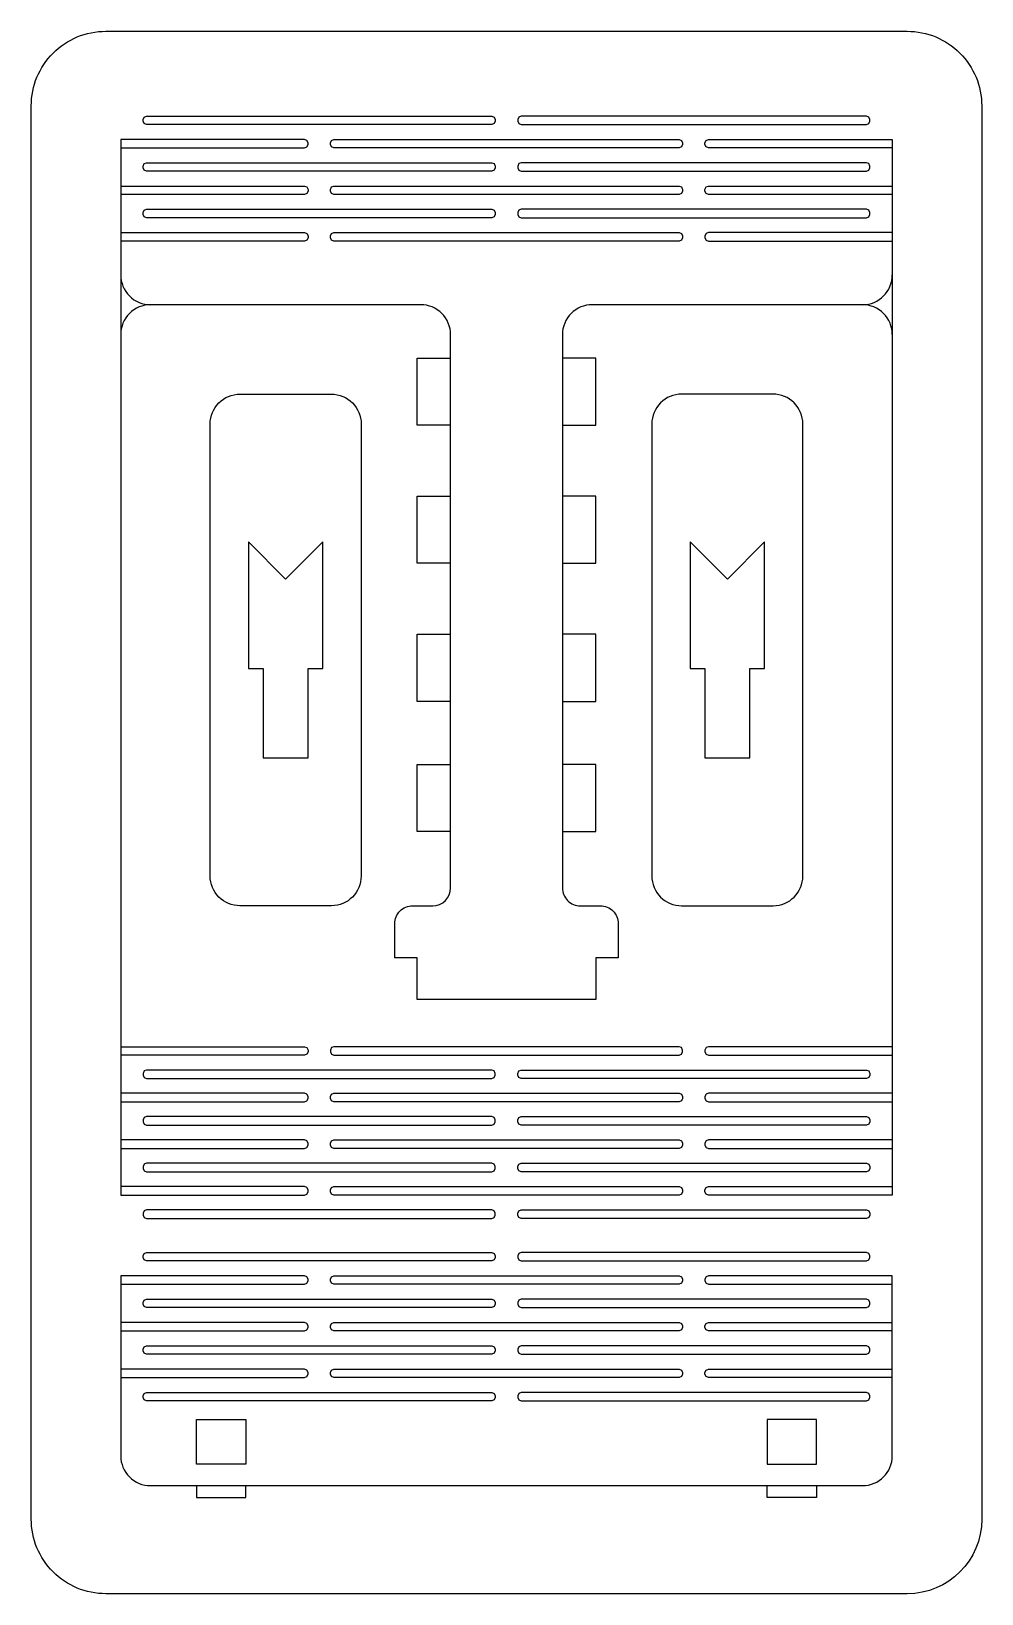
# Model space of a CAD drawing. Extents: x 22 to 92, y 26 to 141.
import ezdxf

# ---------------------------------------------------------------- set-up
doc = ezdxf.new("R2010")
doc.units = 0
doc.layers.get('0').update_dxf_attribs({"linetype": 'CONTINUOUS'})

msp = doc.modelspace()

# ---------------------------------------------------------------- linework, layer by layer
at = {"color": 1}
for points in [[(27.437967, 141.129375), (86.70914, 141.129375)], [(21.925756, 31.045466), (21.925756, 135.61732)], [(92.221312, 135.61732), (92.221312, 31.045466)], [(28.541941, 132.50347), (42.133748, 132.50347), (42.31786, 132.575886), (42.394282, 132.750548), (42.394282, 132.883829), (42.31786, 133.058452), (42.133748, 133.130868), (28.541941, 133.130868), (28.541941, 55.027529), (42.133748, 55.027529), (42.31786, 55.099868), (42.394282, 55.274491), (42.394282, 55.407888), (42.31786, 55.582511), (42.133748, 55.654811), (28.541941, 55.654811)], [(85.605243, 132.50347), (72.01332, 132.50347), (71.829091, 132.575886), (71.752708, 132.750548), (71.752708, 132.883829), (71.829091, 133.058452), (72.01332, 133.130868), (85.605243, 133.130868), (85.605243, 55.027529), (72.01332, 55.027529), (71.829091, 55.099868), (71.752708, 55.274491), (71.752708, 55.407888), (71.829091, 55.582511), (72.01332, 55.654811), (85.605243, 55.654811)], [(28.541941, 129.680569), (42.133748, 129.680569), (42.31786, 129.608153), (42.394282, 129.43353), (42.394282, 129.300249), (42.31786, 129.125626), (42.133748, 129.053171), (28.541941, 129.053171)], [(85.605243, 129.053171), (72.01332, 129.053171), (71.829091, 129.125626), (71.752708, 129.300249), (71.752708, 129.43353), (71.829091, 129.608153), (72.01332, 129.680569), (85.605243, 129.680569)], [(28.541941, 126.230153), (42.133748, 126.230153), (42.31786, 126.157853), (42.394282, 125.98323), (42.394282, 125.849832), (42.31786, 125.675209), (42.133748, 125.602871), (28.541941, 125.602871)], [(85.605243, 126.230153), (72.01332, 126.230153), (71.829091, 126.157853), (71.752708, 125.98323), (71.752708, 125.849832), (71.829091, 125.675209), (72.01332, 125.602871), (85.605243, 125.602871)], [(50.733556, 120.897893), (30.746818, 120.897893)], [(83.400405, 120.897893), (63.413434, 120.897893)], [(52.93851, 77.753163), (52.938394, 118.693016)], [(61.208557, 118.693016), (61.208557, 77.753163)], [(52.938512, 111.977224), (50.457585, 111.977224), (50.457585, 116.938186), (52.938395, 116.938186)], [(61.208553, 111.977224), (63.689598, 111.977224), (63.689598, 116.938186), (61.208553, 116.938186)], [(37.361409, 114.283302), (44.119043, 114.283302)], [(76.785659, 114.283302), (70.028064, 114.283302)], [(35.156532, 78.635106), (35.156532, 112.078425)], [(46.323803, 112.078425), (46.323803, 78.635106)], [(67.823304, 112.078503), (67.823304, 78.635106)], [(78.990536, 78.635106), (78.990536, 112.078503)], [(52.938629, 101.76588), (50.457702, 101.76588), (50.457702, 106.726842), (52.938512, 106.726842)], [(61.20867, 101.76588), (63.689715, 101.76588), (63.689715, 106.726842), (61.20867, 106.726842)], [(52.938629, 91.554536), (50.457702, 91.554536), (50.457702, 96.515498), (52.938512, 96.515498)], [(61.20867, 91.554536), (63.689715, 91.554536), (63.689715, 96.515498), (61.20867, 96.515498)], [(52.938629, 81.926563), (50.457702, 81.926563), (50.457702, 86.887525), (52.938512, 86.887525)], [(61.20867, 81.926563), (63.689715, 81.926563), (63.689715, 86.887525), (61.20867, 86.887525)], [(44.118926, 76.43023), (37.361409, 76.43023)], [(50.126848, 76.43023), (51.615615, 76.43023)], [(62.531608, 76.43023), (64.020336, 76.43023)], [(70.028181, 76.430346), (76.785659, 76.430346)], [(65.343231, 75.107296), (65.343231, 72.571725), (63.689603, 72.571725), (63.689603, 69.484905), (50.457582, 69.484905), (50.457582, 72.571803), (48.803953, 72.571803), (48.803953, 75.107296)], [(28.541941, 66.006021), (42.133748, 66.006021), (42.31786, 65.933605), (42.394282, 65.758982), (42.394282, 65.6257), (42.31786, 65.451077), (42.133748, 65.378661), (28.541941, 65.378661)], [(85.605243, 66.006021), (72.01332, 66.006021), (71.829091, 65.933605), (71.752708, 65.758982), (71.752708, 65.6257), (71.829091, 65.451077), (72.01332, 65.378661), (85.605243, 65.378661)], [(28.541941, 61.928362), (42.133748, 61.928362), (42.31786, 62.000661), (42.394282, 62.175284), (42.394282, 62.308682), (42.31786, 62.483305), (42.133748, 62.555643), (28.541941, 62.555643)], [(85.605243, 62.555643), (72.01332, 62.555643), (71.829091, 62.483305), (71.752708, 62.308682), (71.752708, 62.175284), (71.829091, 62.000661), (72.01332, 61.928362), (85.605243, 61.928362)], [(28.541941, 58.477946), (42.133748, 58.477946), (42.31786, 58.550245), (42.394282, 58.724868), (42.394282, 58.858266), (42.31786, 59.032889), (42.133748, 59.105227), (28.541941, 59.105227)], [(85.605243, 59.105227), (72.01332, 59.105227), (71.829091, 59.032889), (71.752708, 58.858266), (71.752708, 58.724868), (71.829091, 58.550245), (72.01332, 58.477946), (85.605243, 58.477946)], [(28.541941, 48.431101), (42.133864, 48.431101), (42.317977, 48.503517), (42.39436, 48.678179), (42.39436, 48.81146), (42.317977, 48.986083), (42.133864, 49.058499), (28.541941, 49.058499), (28.541824, 35.736755)], [(85.605165, 35.736638), (85.605243, 49.058382), (72.01332, 49.058382), (71.829208, 48.985966), (71.752825, 48.811343), (71.752825, 48.678062), (71.829208, 48.503439), (72.01332, 48.430984), (85.605243, 48.430984)], [(28.541941, 44.980801), (42.133864, 44.980801), (42.317977, 45.053139), (42.39436, 45.227762), (42.39436, 45.36116), (42.317977, 45.535783), (42.133864, 45.608082), (28.541941, 45.608082)], [(85.605243, 44.980685), (72.01332, 44.980685), (71.829208, 45.053023), (71.752825, 45.227646), (71.752825, 45.361044), (71.829208, 45.535666), (72.01332, 45.608005), (85.605243, 45.608005)], [(28.541824, 41.530385), (42.133748, 41.530385), (42.31786, 41.60284), (42.394282, 41.777463), (42.394282, 41.910744), (42.31786, 42.085367), (42.133748, 42.157783), (28.541824, 42.157783)], [(85.605165, 41.530307), (72.013203, 41.530307), (71.829091, 41.602723), (71.752708, 41.777346), (71.752708, 41.910627), (71.829091, 42.08525), (72.013203, 42.157705), (85.605165, 42.157705)], [(30.746701, 33.531878), (83.400289, 33.531801)], [(34.149359, 33.531878), (34.149359, 32.649936), (37.787387, 32.649936), (37.787387, 33.531878)], [(79.997709, 33.531801), (79.997709, 32.649819), (76.35968, 32.649819), (76.35968, 33.531801)], [(86.70914, 25.533294), (27.437967, 25.533294)]]:
    msp.add_lwpolyline(points, dxfattribs=at)
for points in [[(30.195803, 134.47562), (30.195803, 134.609018), (30.271991, 134.783641), (30.456298, 134.855979), (55.985972, 134.855979), (56.170201, 134.783758), (56.246584, 134.609018), (56.246584, 134.47562), (56.170317, 134.300997), (55.985972, 134.228659), (30.456298, 134.228659), (30.272186, 134.300881)], [(83.951265, 134.47562), (83.951265, 134.609018), (83.874765, 134.783758), (83.690769, 134.855979), (58.160979, 134.855979), (57.976673, 134.783524), (57.900601, 134.609018), (57.900601, 134.47562), (57.9771, 134.300881), (58.160979, 134.228659), (83.690769, 134.228659), (83.874999, 134.301231)], [(44.308639, 133.130868), (69.838312, 133.130868), (70.022541, 133.058569), (70.09873, 132.883829), (70.098924, 132.750548), (70.022658, 132.575886), (69.838429, 132.50347), (44.308639, 132.50347), (44.124526, 132.575809), (44.048377, 132.750548), (44.048377, 132.883829), (44.124332, 133.058452)], [(30.195803, 131.025321), (30.195803, 131.158719), (30.271991, 131.333341), (30.456298, 131.40568), (55.985972, 131.40568), (56.170201, 131.333458), (56.246584, 131.158719), (56.246584, 131.025321), (56.170317, 130.850698), (55.985972, 130.778398), (30.456298, 130.778398), (30.272186, 130.850581)], [(83.951265, 131.025321), (83.951265, 131.158719), (83.874765, 131.333458), (83.690769, 131.40568), (58.160979, 131.40568), (57.976673, 131.333225), (57.900601, 131.158719), (57.900601, 131.025321), (57.9771, 130.850581), (58.160979, 130.778398), (83.690769, 130.778398), (83.874999, 130.850931)], [(44.308639, 129.680569), (69.838312, 129.680569), (70.022541, 129.608269), (70.09873, 129.43353), (70.098924, 129.300249), (70.022658, 129.125626), (69.838429, 129.053171), (44.308639, 129.053171), (44.124526, 129.125509), (44.048377, 129.300249), (44.048377, 129.43353), (44.124332, 129.608153)], [(30.195803, 127.575021), (30.195803, 127.708419), (30.271991, 127.883042), (30.456298, 127.95538), (55.985972, 127.95538), (56.170201, 127.883159), (56.246584, 127.708419), (56.246584, 127.575021), (56.170317, 127.400398), (55.985972, 127.328099), (30.456298, 127.328099), (30.272186, 127.400281)], [(83.951265, 127.575021), (83.951265, 127.708419), (83.874765, 127.883159), (83.690769, 127.95538), (58.160979, 127.95538), (57.976673, 127.882847), (57.900601, 127.708419), (57.900601, 127.575021), (57.9771, 127.400281), (58.160979, 127.328099), (83.690769, 127.328099), (83.874999, 127.400515)], [(44.308639, 126.230153), (69.838312, 126.230153), (70.022541, 126.15797), (70.09873, 125.98323), (70.09873, 125.849832), (70.022658, 125.675209), (69.838429, 125.602871), (44.308639, 125.602871), (44.124526, 125.675093), (44.048377, 125.849832), (44.048377, 125.98323), (44.124332, 126.157853)], [(39.08652, 93.978703), (39.08652, 87.364112), (42.393815, 87.364112), (42.393815, 93.978703), (43.496273, 93.978703), (43.496273, 103.349419), (40.740187, 100.593333), (37.984062, 103.349536), (37.984062, 93.978703)], [(71.753253, 93.978703), (71.753253, 87.364112), (75.060548, 87.364112), (75.060548, 93.978703), (76.163006, 93.978703), (76.163006, 103.349419), (73.40692, 100.593333), (70.650834, 103.349536), (70.650834, 93.978703)], [(44.308639, 65.378661), (69.838312, 65.378661), (70.022658, 65.451194), (70.09873, 65.6257), (70.09873, 65.758982), (70.022308, 65.933721), (69.838312, 66.006021), (44.308639, 66.006021), (44.124449, 65.933488), (44.048377, 65.758982), (44.048377, 65.6257), (44.12476, 65.450961)], [(30.195803, 64.03391), (30.195803, 63.900512), (30.272419, 63.725772), (30.456298, 63.653551), (55.985972, 63.653551), (56.170317, 63.725967), (56.246584, 63.900512), (56.246584, 64.03391), (56.169967, 64.20861), (55.985972, 64.280832), (30.456298, 64.280832), (30.271991, 64.208299)], [(83.951265, 64.03391), (83.951265, 63.900512), (83.874999, 63.725889), (83.690769, 63.653551), (58.160979, 63.653551), (57.97675, 63.725772), (57.900601, 63.900512), (57.900601, 64.03391), (57.976673, 64.208532), (58.160979, 64.280832), (83.690769, 64.280832), (83.874882, 64.20861)], [(44.308639, 62.555643), (69.838312, 62.555643), (70.022541, 62.483422), (70.09873, 62.308682), (70.09873, 62.175284), (70.022658, 62.000661), (69.838312, 61.928362), (44.308639, 61.928362), (44.124526, 62.000545), (44.048377, 62.175284), (44.048377, 62.308682), (44.124332, 62.483305)], [(30.195803, 60.583493), (30.195803, 60.450095), (30.272419, 60.275356), (30.456298, 60.203134), (55.985972, 60.203134), (56.170317, 60.275667), (56.246584, 60.450095), (56.246584, 60.583493), (56.169967, 60.758233), (55.985972, 60.830532), (30.456298, 60.830532), (30.271991, 60.758)], [(83.951265, 60.583493), (83.951265, 60.450095), (83.874999, 60.275589), (83.690769, 60.203134), (58.160979, 60.203134), (57.97675, 60.275356), (57.900601, 60.450095), (57.900601, 60.583493), (57.976673, 60.758116), (58.160979, 60.830532), (83.690769, 60.830532), (83.874882, 60.758233)], [(44.308639, 59.105227), (69.838312, 59.105227), (70.022541, 59.033005), (70.09873, 58.858266), (70.09873, 58.724868), (70.022658, 58.550245), (69.838312, 58.477946), (44.308639, 58.477946), (44.124526, 58.550167), (44.048377, 58.724868), (44.048377, 58.858266), (44.124332, 59.032889)], [(30.195803, 57.133077), (30.195803, 56.999679), (30.272419, 56.82494), (30.456298, 56.752757), (55.985972, 56.752757), (56.170317, 56.82529), (56.246584, 56.999679), (56.246584, 57.133077), (56.169967, 57.307817), (55.985972, 57.380116), (30.456298, 57.380116), (30.271991, 57.307583)], [(83.951265, 57.133077), (83.951265, 56.999679), (83.874999, 56.825173), (83.690769, 56.752757), (58.160979, 56.752757), (57.97675, 56.82494), (57.900601, 56.999679), (57.900601, 57.133077), (57.976673, 57.3077), (58.160979, 57.380116), (83.690769, 57.380116), (83.874882, 57.307817)], [(44.308639, 55.654811), (69.838312, 55.654811), (70.022541, 55.582628), (70.09873, 55.407888), (70.09873, 55.274491), (70.022658, 55.099868), (69.838312, 55.027529), (44.308639, 55.027529), (44.124526, 55.099751), (44.048377, 55.274491), (44.048377, 55.407888), (44.124332, 55.582511)], [(30.195803, 53.682661), (30.195803, 53.549263), (30.272419, 53.374523), (30.456298, 53.302341), (55.985972, 53.302341), (56.170317, 53.374873), (56.246584, 53.549263), (56.246584, 53.682661), (56.169967, 53.8574), (55.985972, 53.929739), (30.456298, 53.929739), (30.271991, 53.857206)], [(83.951265, 53.682661), (83.951265, 53.549263), (83.874999, 53.374757), (83.690769, 53.302341), (58.160979, 53.302341), (57.97675, 53.374523), (57.900601, 53.549263), (57.900601, 53.682661), (57.976673, 53.857284), (58.160979, 53.929739), (83.690769, 53.929739), (83.874882, 53.8574)], [(30.195919, 50.403251), (30.195919, 50.536648), (30.272108, 50.711271), (30.456415, 50.78361), (55.986088, 50.783493), (56.170317, 50.711271), (56.246584, 50.536532), (56.246584, 50.403134), (56.170434, 50.228511), (55.986088, 50.156212), (30.456415, 50.156289), (30.272302, 50.228511)], [(83.951265, 50.403134), (83.951265, 50.536532), (83.874765, 50.711271), (83.690769, 50.783493), (58.161096, 50.783493), (57.97675, 50.711038), (57.900601, 50.536532), (57.900601, 50.403134), (57.9771, 50.228394), (58.161096, 50.156212), (83.690769, 50.156212), (83.875115, 50.228744)], [(70.098846, 48.811343), (70.098846, 48.678062), (70.022775, 48.503439), (69.838429, 48.430984), (44.308872, 48.431101), (44.124643, 48.503439), (44.048377, 48.678179), (44.048377, 48.81146), (44.124449, 48.986083), (44.308872, 49.058499), (69.838429, 49.058382), (70.022541, 48.986083)], [(30.195919, 46.952951), (30.195919, 47.086349), (30.272108, 47.260972), (30.456415, 47.33331), (55.986088, 47.333193), (56.170317, 47.260972), (56.246584, 47.086232), (56.246584, 46.952834), (56.170434, 46.778211), (55.986088, 46.705912), (30.456415, 46.706029), (30.272302, 46.778211)], [(83.951265, 46.952834), (83.951265, 47.086232), (83.874765, 47.260972), (83.690769, 47.333193), (58.161096, 47.333193), (57.97675, 47.260661), (57.900601, 47.086232), (57.900601, 46.952834), (57.9771, 46.778095), (58.161096, 46.705912), (83.690769, 46.705912), (83.875115, 46.778328)], [(70.098846, 45.361044), (70.098846, 45.227646), (70.022775, 45.053023), (69.838429, 44.980685), (44.308872, 44.980801), (44.124643, 45.053023), (44.048377, 45.227762), (44.048377, 45.36116), (44.124449, 45.535783), (44.308872, 45.608082), (69.838429, 45.608005), (70.022541, 45.535783)], [(30.195919, 43.502535), (30.195919, 43.635933), (30.272108, 43.810556), (30.456415, 43.88301), (55.986088, 43.882894), (56.170317, 43.810556), (56.246584, 43.635855), (56.246584, 43.502457), (56.170434, 43.327912), (55.986088, 43.255496), (30.456415, 43.255613), (30.272302, 43.327834)], [(83.951265, 43.502457), (83.951265, 43.635855), (83.874765, 43.810556), (83.690769, 43.882894), (58.161096, 43.882894), (57.97675, 43.810361), (57.900601, 43.635855), (57.900601, 43.502457), (57.9771, 43.327717), (58.161096, 43.255496), (83.690769, 43.255496), (83.875115, 43.328029)], [(70.09873, 41.910627), (70.09873, 41.777346), (70.022658, 41.602723), (69.838312, 41.530307), (44.308755, 41.530385), (44.124526, 41.602723), (44.04826, 41.777463), (44.04826, 41.910744), (44.124332, 42.085367), (44.308755, 42.157783), (69.838312, 42.157705), (70.022425, 42.085484)], [(30.195803, 40.052274), (30.195803, 40.185633), (30.271991, 40.360295), (30.456298, 40.432594), (55.985972, 40.432478), (56.170201, 40.360295), (56.246506, 40.185555), (56.246506, 40.052157), (56.170317, 39.877535), (55.985972, 39.805196), (30.456298, 39.805313), (30.272186, 39.877535)], [(83.951148, 40.052157), (83.951148, 40.185555), (83.874649, 40.360295), (83.690653, 40.432478), (58.160979, 40.432478), (57.976673, 40.360062), (57.900484, 40.185555), (57.900484, 40.052157), (57.976984, 39.877418), (58.160979, 39.805196), (83.690653, 39.805196), (83.874999, 39.877612)], [(34.149359, 38.41778), (37.787387, 38.41778), (37.787387, 35.110485), (34.149359, 35.110485)], [(79.997709, 38.41778), (76.35968, 38.41778), (76.35968, 35.110485), (79.997709, 35.110485)]]:
    msp.add_lwpolyline(points, close=True, dxfattribs=at)
for points in [[(23.540298, 139.514988), (24.574034, 140.548725), (25.976112, 141.129375), (27.437967, 141.129375)], [(86.70914, 141.129375), (88.170955, 141.129375), (89.573033, 140.548725), (90.606809, 139.514988)], [(21.925756, 135.61732), (21.925756, 137.079135), (22.506523, 138.481213), (23.540298, 139.514988)], [(90.606809, 139.514988), (91.640545, 138.481213), (92.221312, 137.079135), (92.221312, 135.61732)], [(28.541941, 123.102769), (28.541941, 122.518035), (28.774201, 121.95722), (29.187618, 121.543725)], [(83.400405, 120.898009), (84.618021, 120.898009), (85.605165, 121.885154), (85.605165, 123.102769)], [(29.187618, 121.543725), (29.601152, 121.130308), (30.161967, 120.898009), (30.746818, 120.898009)], [(29.187618, 120.252216), (28.774201, 119.838682), (28.541941, 119.277867), (28.541941, 118.693016)], [(30.746818, 120.897893), (30.161967, 120.897893), (29.601152, 120.665632), (29.187618, 120.252216)], [(52.292717, 120.252216), (51.879183, 120.665632), (51.318368, 120.897893), (50.733556, 120.897893)], [(52.938394, 118.693016), (52.938394, 119.277867), (52.706133, 119.838682), (52.292717, 120.252216)], [(61.854273, 120.252216), (61.440856, 119.838682), (61.208557, 119.277867), (61.208557, 118.693016)], [(63.413434, 120.897893), (62.828583, 120.897893), (62.267768, 120.665632), (61.854273, 120.252216)], [(84.95945, 120.252216), (84.545916, 120.665632), (83.985139, 120.897893), (83.400405, 120.897893)], [(85.605243, 118.693016), (85.605243, 119.277867), (85.372866, 119.838682), (84.95945, 120.252216)], [(35.156532, 112.078425), (35.156532, 112.663237), (35.388831, 113.224052), (35.802248, 113.637586)], [(35.802248, 113.637586), (36.215781, 114.051003), (36.776597, 114.283302), (37.361409, 114.283302)], [(44.119043, 114.283302), (44.703777, 114.283302), (45.264553, 114.051003), (45.678087, 113.637586)], [(45.678087, 113.637586), (46.091504, 113.224052), (46.323803, 112.663237), (46.323803, 112.078425)], [(68.468981, 113.637586), (68.055564, 113.224052), (67.823304, 112.663237), (67.823304, 112.078503)], [(70.028064, 114.283302), (69.44333, 114.283302), (68.882514, 114.051003), (68.468981, 113.637586)], [(78.34482, 113.637586), (77.931325, 114.051003), (77.370509, 114.283302), (76.785659, 114.283302)], [(78.990536, 112.078503), (78.990536, 112.663237), (78.758237, 113.224052), (78.34482, 113.637586)], [(35.802248, 77.076062), (35.388831, 77.489557), (35.156532, 78.050372), (35.156532, 78.635106)], [(46.323803, 78.635106), (46.323803, 77.417452), (45.336658, 76.430346), (44.118926, 76.43023)], [(67.823304, 78.635106), (67.823304, 78.050372), (68.055564, 77.489557), (68.468981, 77.076062)], [(76.785659, 76.430346), (78.003391, 76.430346), (78.990536, 77.417452), (78.990536, 78.635106)], [(51.615615, 76.43023), (52.346192, 76.430346), (52.938394, 77.022586), (52.93851, 77.753163)], [(61.208557, 77.753163), (61.208557, 77.402362), (61.347906, 77.065912), (61.595956, 76.817745)], [(37.361409, 76.43023), (36.776597, 76.430346), (36.215781, 76.662645), (35.802248, 77.076062)], [(49.191352, 76.042831), (49.43948, 76.290881), (49.775969, 76.43023), (50.126848, 76.43023)], [(61.595956, 76.817745), (61.844123, 76.569695), (62.180573, 76.430346), (62.531608, 76.43023)], [(64.020336, 76.43023), (64.371138, 76.43023), (64.707588, 76.290881), (64.955755, 76.042831)], [(68.468981, 77.076062), (68.882514, 76.662645), (69.44333, 76.430346), (70.028181, 76.430346)], [(48.803953, 75.107296), (48.803953, 75.458214), (48.943302, 75.794703), (49.191352, 76.042831)], [(64.955755, 76.042831), (65.203805, 75.794703), (65.343231, 75.458214), (65.343231, 75.107296)], [(28.541824, 35.736755), (28.541824, 35.151943), (28.774201, 34.591128), (29.187618, 34.177594)], [(83.400289, 33.531801), (84.618021, 33.531801), (85.605165, 34.519023), (85.605165, 35.736638)], [(29.187618, 34.177594), (29.601152, 33.764177), (30.161967, 33.531878), (30.746701, 33.531878)], [(23.540298, 27.147797), (22.506523, 28.181534), (21.925756, 29.583612), (21.925756, 31.045466)], [(92.221312, 31.045466), (92.221195, 28.001194), (89.753412, 25.533372), (86.70914, 25.533294)], [(27.437967, 25.533294), (25.976112, 25.533372), (24.574034, 26.114022), (23.540298, 27.147797)]]:
    msp.add_open_spline(points, degree=3, dxfattribs=at)

doc.saveas('drawing.dxf')
